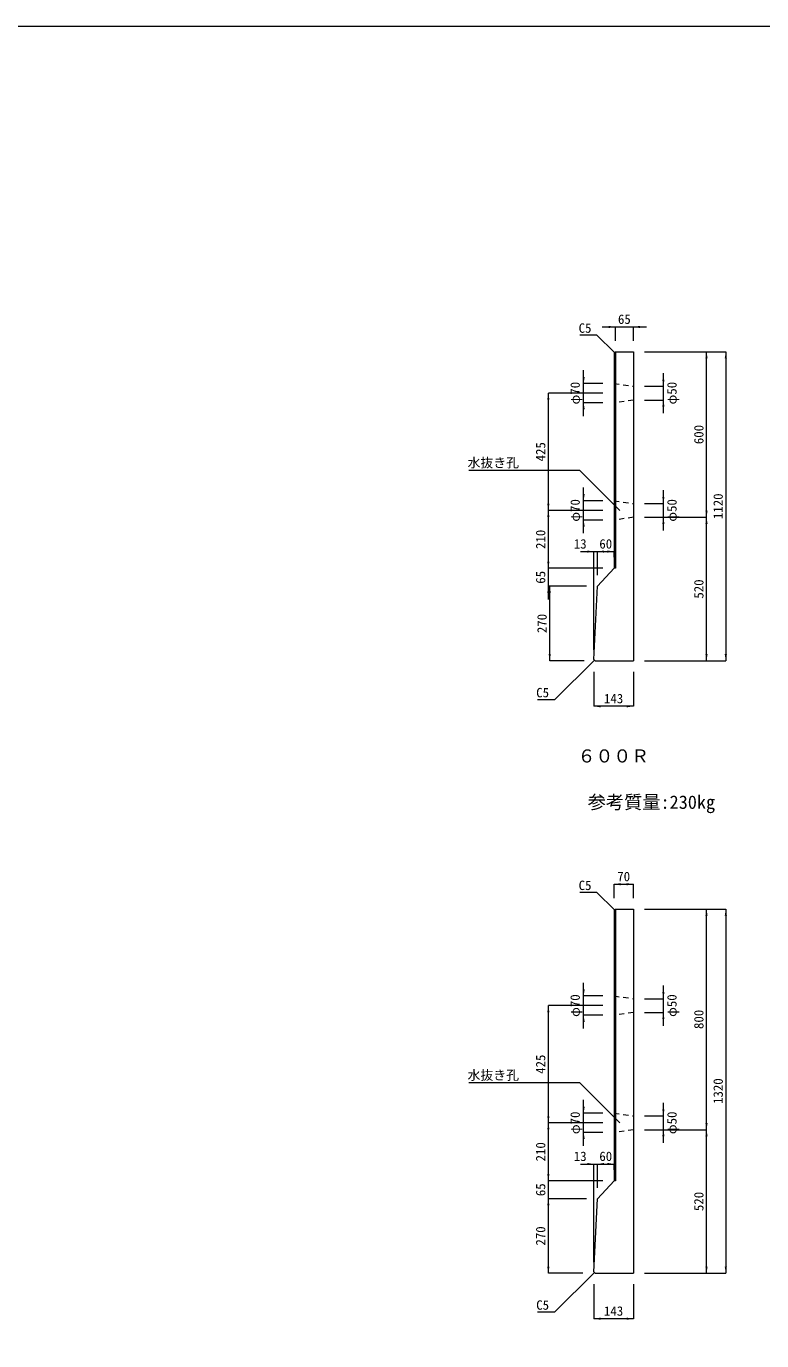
# Model space of a CAD drawing. Units: millimetres at full size, sheet at 1:25. Extents: x 157851 to 183054, y 876960 to 888720.
# Drawn here: x 161558 to 164222, y 883656 to 888420 of the extents above; entities that cross this region are included whole.
import ezdxf
from ezdxf.enums import TextEntityAlignment as Align

# ---------------------------------------------------------------- set-up
doc = ezdxf.new("R2010")
doc.units = ezdxf.units.MM
doc.header["$LTSCALE"] = 25
doc.linetypes.add('USER1', pattern=[1.35, 0.75, -0.6])
doc.linetypes.add('USER2', pattern=[28.575, 19.05, -3.175, 3.175, -3.175])
for name, color, linetype, lineweight in [('0_2', 7, 'USER2', 13), ('UKパネル', 2, 'Continuous', 20), ('図枠', 5, 'Continuous', 13), ('寸法線', 7, 'Continuous', 13), ('引出線', 4, 'Continuous', 13)]:
    doc.layers.add(name, color=color, linetype=linetype, lineweight=lineweight)
doc.styles.add('ＭＳ ゴシック', font='')
doc.styles.get('ＭＳ ゴシック').set_extended_font_data('MS Gothic')

# ---------------------------------------------------------------- blocks, each defined once
blk = doc.blocks.new('filled_arrow')
at = {"color": 0, "linetype": 'Continuous', "lineweight": -2}
blk.add_solid([(7.5, 1.25), (0, 0), (7.5, -1.25)], dxfattribs=at)

msp = doc.modelspace()

# ---------------------------------------------------------------- linework, layer by layer
at = {"layer": 'UKパネル'}
for p, q in [((163691.92, 887240.52), (163686.92, 887235.52)), ((163691.92, 887240.52), (163756.92, 887240.52)), ((163756.92, 887240.52), (163756.92, 886120.52)), ((163686.92, 887235.52), (163686.92, 886455.52)), ((163626.92, 886390.52), (163686.92, 886455.52)), ((163614.16, 886125.52), (163626.92, 886390.52)), ((163614.16, 886125.52), (163618.92, 886120.52)), ((163618.92, 886120.52), (163756.92, 886120.52)), ((163691.92, 885220.53), (163686.92, 885215.53)), ((163686.92, 885215.53), (163686.92, 884235.53)), ((163691.92, 885220.53), (163756.92, 885220.53)), ((163756.92, 885220.53), (163756.92, 883900.53)), ((163626.92, 884170.53), (163686.92, 884235.53)), ((163614.16, 883905.52), (163626.92, 884170.53)), ((163614.16, 883905.52), (163618.92, 883900.53)), ((163618.92, 883900.53), (163756.92, 883900.53))]:
    msp.add_line(p, q, dxfattribs=at)
at = {"layer": 'UKパネル', "color": 4, "lineweight": 5}
for p, q in [((163691.92, 887240.52), (163691.92, 886455.52)), ((163691.92, 886455.52), (163686.92, 886455.52)), ((163691.92, 885220.53), (163691.92, 884235.53)), ((163691.92, 884235.53), (163686.92, 884235.53))]:
    msp.add_line(p, q, dxfattribs=at)
at = {"layer": 'UKパネル', "linetype": 'USER1', "lineweight": 9}
for p, q in [((163686.92, 887125.52), (163756.92, 887115.52)), ((163756.92, 887065.52), (163686.92, 887055.52)), ((163686.92, 886700.52), (163756.92, 886690.52)), ((163756.92, 886640.52), (163686.92, 886630.52)), ((163686.92, 884905.53), (163756.92, 884895.53)), ((163756.92, 884845.53), (163686.92, 884835.53)), ((163686.92, 884480.53), (163756.92, 884470.53)), ((163756.92, 884420.53), (163686.92, 884410.53))]:
    msp.add_line(p, q, dxfattribs=at)
at = {"layer": '図枠'}
msp.add_lwpolyline([(158451.17, 880110.29), (158451.17, 888420.29), (170151.17, 888420.29)], dxfattribs=at)
at = {"layer": '寸法線'}
for p, q in [((163643.92, 887330.52), (163804.92, 887330.52)), ((163691.92, 887280.52), (163691.92, 887330.52)), ((163756.92, 887280.52), (163756.92, 887330.52)), ((163796.92, 887240.52), (164021.92, 887240.52)), ((163796.92, 887240.52), (164091.92, 887240.52)), ((164021.92, 886640.52), (164021.92, 887240.52)), ((164091.92, 887240.52), (164091.92, 886120.52)), ((163576.76, 887007.52), (163576.76, 887173.52)), ((163865.7, 887017.52), (163865.7, 887163.52)), ((163646.92, 887125.52), (163576.76, 887125.52)), ((163796.92, 887115.52), (163865.7, 887115.52)), ((163448.92, 886665.52), (163448.92, 887090.52)), ((163646.92, 887090.52), (163448.92, 887090.52)), ((163646.92, 887055.52), (163576.76, 887055.52)), ((163796.92, 887065.52), (163865.7, 887065.52)), ((163576.76, 886582.52), (163576.76, 886748.52)), ((163865.7, 886592.52), (163865.7, 886738.52)), ((163646.92, 886700.52), (163576.76, 886700.52)), ((163796.92, 886690.52), (163865.7, 886690.52)), ((163448.92, 886455.52), (163448.92, 886665.52)), ((163646.92, 886665.52), (163448.92, 886665.52)), ((163646.92, 886665.52), (163448.92, 886665.52)), ((163646.92, 886630.52), (163576.76, 886630.52)), ((163796.92, 886640.52), (164021.92, 886640.52)), ((163796.92, 886640.52), (164021.92, 886640.52)), ((163796.92, 886640.52), (163865.7, 886640.52)), ((164021.92, 886120.52), (164021.92, 886640.52)), ((163448.92, 886342.52), (163448.92, 886503.52)), ((163565.92, 886516.27), (163674.92, 886516.27)), ((163613.92, 886160.52), (163613.92, 886516.27)), ((163626.92, 886430.52), (163626.92, 886516.27)), ((163626.92, 886516.27), (163686.92, 886516.27)), ((163626.92, 886430.52), (163626.92, 886516.27)), ((163686.92, 886495.52), (163686.92, 886516.27)), ((163646.92, 886455.52), (163448.92, 886455.52)), ((163646.92, 886455.52), (163448.92, 886455.52)), ((163586.92, 886390.52), (163448.92, 886390.52)), ((163453.92, 886120.52), (163453.92, 886390.52)), ((163586.92, 886390.52), (163453.92, 886390.52)), ((163578.92, 886120.52), (163453.92, 886120.52)), ((163796.92, 886120.52), (164021.92, 886120.52)), ((163796.92, 886120.52), (164091.92, 886120.52)), ((163613.92, 886080.52), (163613.92, 885955.52)), ((163756.92, 886080.52), (163756.92, 885955.52)), ((163756.92, 885955.52), (163613.92, 885955.52)), ((163686.92, 885310.52), (163756.92, 885310.52)), ((163686.92, 885260.53), (163686.92, 885310.52)), ((163756.92, 885260.53), (163756.92, 885310.52)), ((163796.92, 885220.53), (164021.92, 885220.53)), ((163796.92, 885220.53), (164091.92, 885220.53)), ((164021.92, 884420.53), (164021.92, 885220.53)), ((164091.92, 885220.53), (164091.92, 883900.53)), ((163576.76, 884787.53), (163576.76, 884953.53)), ((163646.92, 884905.53), (163576.76, 884905.53)), ((163865.7, 884797.53), (163865.7, 884943.53)), ((163448.92, 884445.53), (163448.92, 884870.53)), ((163646.92, 884870.53), (163448.92, 884870.53)), ((163796.92, 884895.53), (163865.7, 884895.53)), ((163646.92, 884835.53), (163576.76, 884835.53)), ((163796.92, 884845.53), (163865.7, 884845.53)), ((163576.76, 884362.53), (163576.76, 884528.53)), ((163646.92, 884480.53), (163576.76, 884480.53)), ((163865.7, 884372.53), (163865.7, 884518.53)), ((163448.92, 884235.53), (163448.92, 884445.53)), ((163646.92, 884445.53), (163448.92, 884445.53)), ((163646.92, 884445.53), (163448.92, 884445.53)), ((163796.92, 884470.53), (163865.7, 884470.53)), ((163646.92, 884410.53), (163576.76, 884410.53)), ((163796.92, 884420.53), (164021.92, 884420.53)), ((163796.92, 884420.53), (164021.92, 884420.53)), ((163796.92, 884420.53), (163865.7, 884420.53)), ((164021.92, 883900.53), (164021.92, 884420.53)), ((163565.92, 884296.27), (163674.92, 884296.27)), ((163613.92, 883940.53), (163613.92, 884296.27)), ((163626.92, 884210.53), (163626.92, 884296.27)), ((163626.92, 884296.27), (163686.92, 884296.27)), ((163626.92, 884210.53), (163626.92, 884296.27)), ((163686.92, 884275.53), (163686.92, 884296.27)), ((163448.92, 884122.53), (163448.92, 884283.53)), ((163646.92, 884235.53), (163448.92, 884235.53)), ((163646.92, 884235.53), (163448.92, 884235.53)), ((163448.92, 883900.53), (163448.92, 884170.53)), ((163586.92, 884170.53), (163448.92, 884170.53)), ((163586.92, 884170.53), (163448.92, 884170.53)), ((163573.92, 883900.53), (163448.92, 883900.53)), ((163613.92, 883860.53), (163613.92, 883735.53)), ((163756.92, 883860.53), (163756.92, 883735.53)), ((163796.92, 883900.53), (164021.92, 883900.53)), ((163796.92, 883900.53), (164091.92, 883900.53)), ((163756.92, 883735.53), (163613.92, 883735.53))]:
    msp.add_line(p, q, dxfattribs=at)
at = {"layer": '引出線'}
for points in [[(163688.94, 887237.53), (163625.22, 887300.29), (163563, 887300.29)], [(163707.69, 886665.52), (163562.7, 886810.51), (163362.7, 886810.51), (163160.32, 886810.51)], [(163616.54, 886123.02), (163471.55, 885978.92), (163409.34, 885978.92)], [(163688.94, 885217.54), (163625.22, 885280.29), (163563, 885280.29)], [(163707.69, 884445.53), (163562.7, 884590.52), (163362.7, 884590.52), (163160.32, 884590.52)], [(163616.54, 883903.03), (163471.55, 883758.92), (163409.34, 883758.92)]]:
    msp.add_lwpolyline(points, dxfattribs=at)

# ---------------------------------------------------------------- block references
at = {"layer": '寸法線', "xscale": 3.2, "yscale": 3.2}
for p, rotation in [((163691.92, 887330.52), 180), ((164021.92, 887240.52), 270), ((164091.92, 887240.52), 270), ((163576.76, 887125.52), 90), ((163865.7, 887115.52), 90), ((163448.92, 887090.52), 270), ((163576.76, 887055.52), 270), ((163865.7, 887065.52), 270), ((163576.76, 886700.52), 90), ((163448.92, 886665.52), 90), ((163865.7, 886690.52), 90), ((163448.92, 886665.52), 270), ((163576.76, 886630.52), 270), ((163865.7, 886640.52), 270), ((164021.92, 886640.52), 90), ((164021.92, 886640.52), 270), ((163448.92, 886455.52), 90), ((163448.92, 886455.52), 90), ((163613.92, 886516.27), 180), ((163686.92, 886516.27), 180), ((163448.92, 886390.52), 270), ((163453.92, 886390.52), 270), ((163453.92, 886120.52), 90), ((164021.92, 886120.52), 90), ((164091.92, 886120.52), 90), ((163756.92, 885955.52), 180), ((163756.92, 885310.52), 180), ((164021.92, 885220.53), 270), ((164091.92, 885220.53), 270), ((163576.76, 884905.53), 90), ((163865.7, 884895.53), 90), ((163448.92, 884870.53), 270), ((163576.76, 884835.53), 270), ((163865.7, 884845.53), 270), ((163576.76, 884480.53), 90), ((163865.7, 884470.53), 90), ((163448.92, 884445.53), 90), ((163448.92, 884445.53), 270), ((164021.92, 884420.53), 90), ((163576.76, 884410.53), 270), ((163865.7, 884420.53), 270), ((164021.92, 884420.53), 270), ((163613.92, 884296.27), 180), ((163686.92, 884296.27), 180), ((163448.92, 884235.53), 90), ((163448.92, 884235.53), 90), ((163448.92, 884170.53), 270), ((163448.92, 884170.53), 270), ((163448.92, 883900.53), 90), ((164021.92, 883900.53), 90), ((164091.92, 883900.53), 90), ((163756.92, 883735.53), 180)]:
    msp.add_blockref('filled_arrow', p, dxfattribs=dict(at, rotation=rotation))
for p in [(163756.92, 887330.52), (163626.92, 886516.27), (163626.92, 886516.27), (163613.92, 885955.52), (163686.92, 885310.52), (163626.92, 884296.27), (163626.92, 884296.27), (163613.92, 883735.53)]:
    msp.add_blockref('filled_arrow', p, dxfattribs=at)
at = {"layer": '引出線', "xscale": 0.16, "yscale": 0.16}
for p, rotation in [((163688.94, 887237.53), 135.4), ((163707.69, 886665.52), 135), ((163616.54, 886123.02), 224.8), ((163688.94, 885217.54), 135.4), ((163707.69, 884445.53), 135), ((163616.54, 883903.03), 224.8)]:
    msp.add_blockref('filled_arrow', p, dxfattribs=dict(at, rotation=rotation))

# ---------------------------------------------------------------- texts
at = {"layer": '0_2', "style": 'ＭＳ ゴシック'}
msp.add_text('６００Ｒ', height=47.47, dxfattribs=at).set_placement((163554.89, 885737.51), align=Align.BOTTOM_LEFT)
at = {"layer": '寸法線', "style": 'ＭＳ ゴシック'}
for s, height, p in [('65', 34.18, (163724.42, 887358.52)), ('13', 34.18, (163564.37, 886544.27)), ('60', 34.18, (163656.92, 886544.27)), ('143', 34.18, (163685.42, 885983.52)), ('参考質量:230㎏', 48.42, (163822.15, 885608)), ('70', 34.18, (163721.92, 885338.52)), ('13', 34.18, (163564.37, 884324.27)), ('60', 34.18, (163656.92, 884324.27)), ('143', 34.18, (163685.42, 883763.53))]:
    msp.add_text(s, height=height, dxfattribs=at).set_placement(p, align=Align.MIDDLE_CENTER)
for s, p in [('φ70', (163545.84, 887090.52)), ('φ50', (163896.62, 887090.52)), ('600', (163993.92, 886940.52)), ('425', (163420.92, 886878.02)), ('1120', (164063.92, 886680.52)), ('φ70', (163545.84, 886665.52)), ('φ50', (163896.62, 886665.52)), ('210', (163420.92, 886560.52)), ('65', (163420.92, 886423.02)), ('520', (163993.92, 886380.52)), ('270', (163425.92, 886255.52)), ('φ70', (163545.84, 884870.53)), ('φ50', (163896.62, 884870.53)), ('800', (163993.92, 884820.53)), ('425', (163420.92, 884658.03)), ('1320', (164063.92, 884560.53)), ('φ70', (163545.84, 884445.53)), ('φ50', (163896.62, 884445.53)), ('210', (163420.92, 884340.53)), ('65', (163420.92, 884203.03)), ('520', (163993.92, 884160.53)), ('270', (163420.92, 884035.53))]:
    msp.add_text(s, height=34.18, rotation=90, dxfattribs=at).set_placement(p, align=Align.MIDDLE_CENTER)
at = {"layer": '引出線', "style": 'ＭＳ ゴシック'}
for s, p in [('C5', (163605.22, 887343.49)), ('水抜き孔', (163342.7, 886855.54)), ('C5', (163451.55, 886022.12)), ('C5', (163605.22, 885323.49)), ('水抜き孔', (163342.7, 884635.55)), ('C5', (163451.55, 883802.12))]:
    msp.add_text(s, height=34.18, dxfattribs=at).set_placement(p, align=Align.TOP_RIGHT)

doc.saveas('drawing.dxf')
